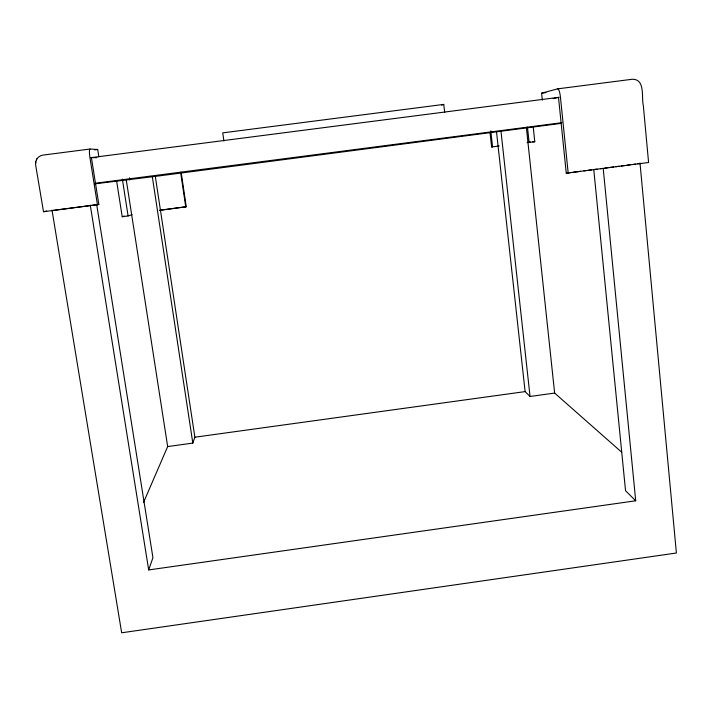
<?xml version="1.0" encoding="UTF-8"?>
<svg xmlns="http://www.w3.org/2000/svg" width="712" height="712" viewBox="0 0 712 712"><rect width="100%" height="100%" fill="white"/><g stroke="black" fill="none" stroke-linecap="round" stroke-linejoin="round"><path stroke-width="1.07" d="M35.671 163.208C35.475 159.123 39 155.617 42.943 155.1L90.024 149.039L97.704 149.484L98.861 156.791M35.742 161.606L35.6 164.757L43.503 211.722L98.843 204.451L91.394 157.61L96.832 157.699M603.251 168.86L635.709 500.785L148.675 569.938L152.938 557.692L96.672 204.433M143.477 502.601L167.667 446.566L192.827 443.095L194.874 437.204L155.314 176.398L94.527 183.883M36.401 159.915L36.819 158.847M43.503 211.722L46.698 211.019M159.328 210.414L186.259 206.738L181.142 172.251M441.76 105.145L443.763 104.406L444.706 112.541M116.599 180.893L122.206 216.733L128.098 215.959L132.094 214.606M122.206 216.733L124.28 216.048M542.33 100.169L541.601 93.174L557.638 88.858L632.194 79.263C645.624 78.943 641.272 97.348 643.337 105.688L648.579 162.496L566.263 173.185L558.502 97.366L553.153 98.63M155.314 176.398L561.385 123.354M194.874 437.204L525.118 391.609L530.048 396.468L554.639 393.068L621.754 452.271M490.025 132.619L491.618 146.957L499.174 145.969M527.049 142.623L534.774 141.724L533.261 127.457M52.074 210.556L98.843 204.451M159.951 210.182L186.259 206.738M566.263 173.185L570.668 172.607M572.866 172.322L580.583 171.307M583.885 170.871L586.083 170.586M588.29 170.293L591.592 169.857M593.799 169.572L597.101 169.136M600.403 168.7L602.601 168.415M604.808 168.121L608.11 167.685M610.317 167.4L613.619 166.964M615.818 166.679L619.129 166.243M621.327 165.949L624.629 165.522M626.836 165.228L630.138 164.792M632.345 164.508L635.647 164.071M637.845 163.778L640.052 163.493M443.763 104.406L222.74 132.859L223.906 141.02M94.474 149.903L97.704 149.484M541.601 93.174L545.979 92.613M90.647 157.708L559.134 97.286M94.66 183.331L561.91 122.686M527.645 142.302L530.556 142.053M532.665 141.893L534.774 141.724M491.618 146.957L492.562 146.895L490.782 130.848M635.709 500.785L625.545 490.755L593.826 170.141M52.012 210.147L121.663 632.79L676.4 553.01L639.999 162.977M90.282 205.145L148.675 569.938M97.455 204.771L89.943 157.592A8.678 1.415 80.7 0 1 90.024 149.039M129.557 177.831L129.895 179.994M126.3 180.127L167.667 446.566M122.348 179.041L128.098 215.959M152.323 176.745L192.827 443.095M180.617 172.304L185.761 206.961M501.008 131.48L530.048 396.468M496.54 132.103L525.118 391.609M527.476 127.092L529.105 142.462M526.435 128.178L554.639 393.068M568.212 173.274L560.415 96.912A8.553 1.931 84.6 0 0 557.638 88.858"/></g></svg>
